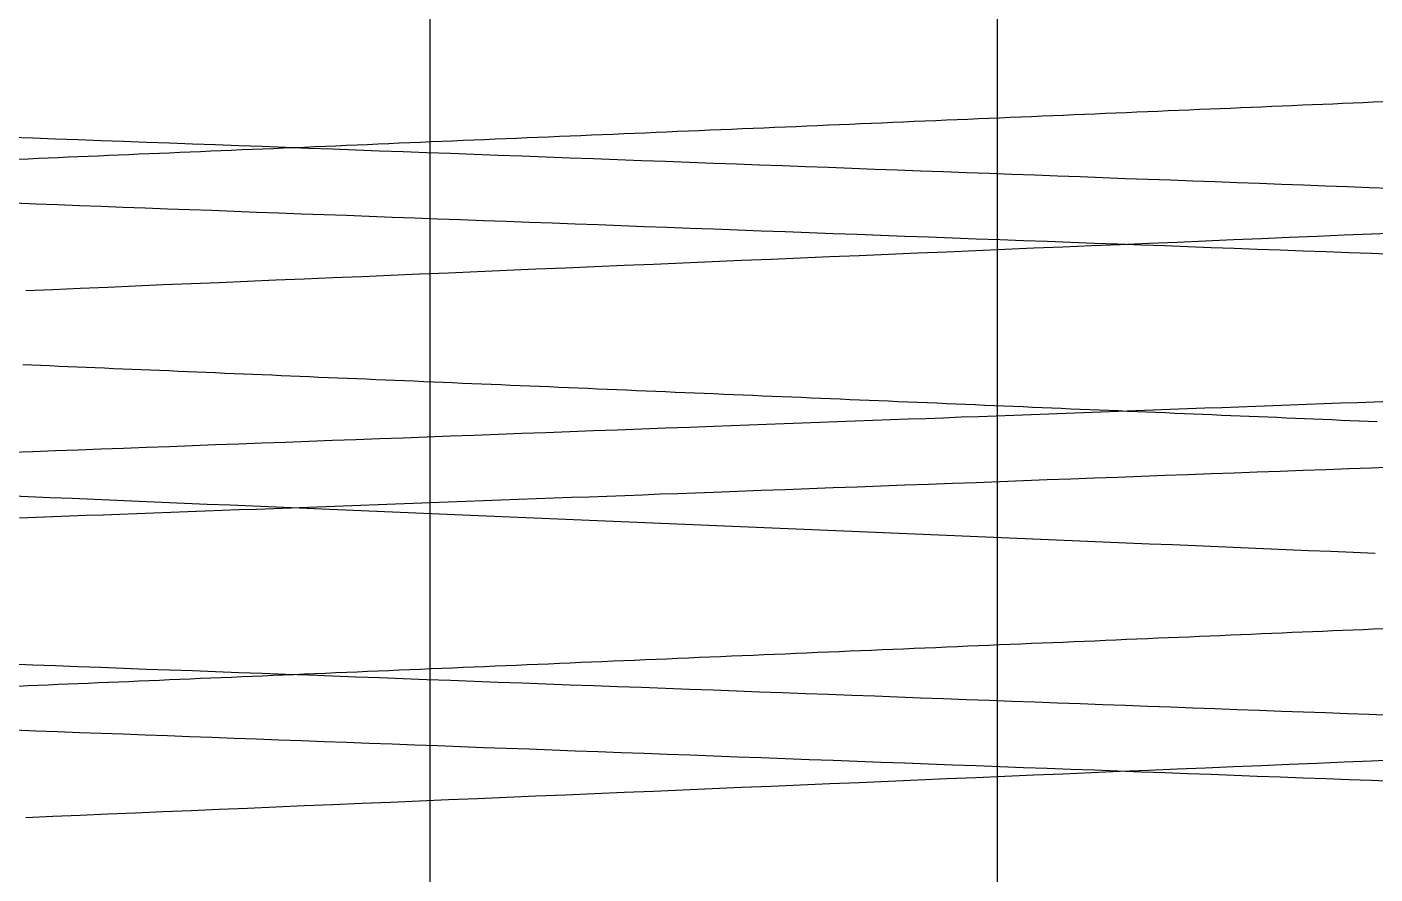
# Model space of a CAD drawing. Header units: millimetres. Extents: x 0 to 36.4, y -3.4 to 62.
# Drawn here: x 31.821 to 33.627, y 56.021 to 57.155 of the extents above; entities that cross this region are included whole.
import ezdxf

# ---------------------------------------------------------------- set-up
doc = ezdxf.new("R2010")
doc.units = ezdxf.units.MM

msp = doc.modelspace()

# ---------------------------------------------------------------- linework, layer by layer
at = {"color": 7, "linetype": 'Continuous'}
for p, q in [((32.3606, 59.7992), (32.3606, 52.4992)), ((33.1206, 59.7992), (33.1206, 52.4992)), ((32.3606, 58.9992), (32.3606, 55.6892)), ((33.1206, 58.9992), (33.1206, 55.6892)), ((33.6243, 57.054), (33.6108, 57.0534)), ((33.6377, 57.0545), (33.6243, 57.054)), ((33.1951, 57.0359), (33.1809, 57.0353)), ((33.2092, 57.0365), (33.1951, 57.0359)), ((33.2234, 57.0371), (33.2092, 57.0365)), ((33.2375, 57.0377), (33.2234, 57.0371)), ((33.2516, 57.0383), (33.2375, 57.0377)), ((33.2657, 57.0389), (33.2516, 57.0383)), ((33.2798, 57.0395), (33.2657, 57.0389)), ((33.2939, 57.0401), (33.2798, 57.0395)), ((33.3079, 57.0407), (33.2939, 57.0401)), ((33.322, 57.0412), (33.3079, 57.0407)), ((33.336, 57.0418), (33.322, 57.0412)), ((33.3499, 57.0424), (33.336, 57.0418)), ((33.3639, 57.043), (33.3499, 57.0424)), ((33.3778, 57.0436), (33.3639, 57.043)), ((33.3917, 57.0442), (33.3778, 57.0436)), ((33.4056, 57.0448), (33.3917, 57.0442)), ((33.4195, 57.0453), (33.4056, 57.0448)), ((33.4333, 57.0459), (33.4195, 57.0453)), ((33.4472, 57.0465), (33.4333, 57.0459)), ((33.4609, 57.0471), (33.4472, 57.0465)), ((33.4747, 57.0477), (33.4609, 57.0471)), ((33.4884, 57.0483), (33.4747, 57.0477)), ((33.5022, 57.0488), (33.4884, 57.0483)), ((33.5158, 57.0494), (33.5022, 57.0488)), ((33.5295, 57.05), (33.5158, 57.0494)), ((33.5431, 57.0506), (33.5295, 57.05)), ((33.5567, 57.0511), (33.5431, 57.0506)), ((33.5703, 57.0517), (33.5567, 57.0511)), ((33.5838, 57.0523), (33.5703, 57.0517)), ((33.5973, 57.0528), (33.5838, 57.0523)), ((33.6108, 57.0534), (33.5973, 57.0528)), ((32.7648, 57.0178), (32.7504, 57.0172)), ((32.7793, 57.0184), (32.7648, 57.0178)), ((32.7937, 57.019), (32.7793, 57.0184)), ((32.8081, 57.0196), (32.7937, 57.019)), ((32.8225, 57.0202), (32.8081, 57.0196)), ((32.837, 57.0208), (32.8225, 57.0202)), ((32.8514, 57.0214), (32.837, 57.0208)), ((32.8658, 57.022), (32.8514, 57.0214)), ((32.8802, 57.0226), (32.8658, 57.022)), ((32.8946, 57.0233), (32.8802, 57.0226)), ((32.909, 57.0239), (32.8946, 57.0233)), ((32.9234, 57.0245), (32.909, 57.0239)), ((32.9378, 57.0251), (32.9234, 57.0245)), ((32.9522, 57.0257), (32.9378, 57.0251)), ((32.9665, 57.0263), (32.9522, 57.0257)), ((32.9809, 57.0269), (32.9665, 57.0263)), ((32.9952, 57.0275), (32.9809, 57.0269)), ((33.0096, 57.0281), (32.9952, 57.0275)), ((33.0239, 57.0287), (33.0096, 57.0281)), ((33.0383, 57.0293), (33.0239, 57.0287)), ((33.0526, 57.0299), (33.0383, 57.0293)), ((33.0669, 57.0305), (33.0526, 57.0299)), ((33.0812, 57.0311), (33.0669, 57.0305)), ((33.0955, 57.0317), (33.0812, 57.0311)), ((33.1097, 57.0323), (33.0955, 57.0317)), ((33.124, 57.0329), (33.1097, 57.0323)), ((33.1382, 57.0335), (33.124, 57.0329)), ((33.1525, 57.0341), (33.1382, 57.0335)), ((33.1667, 57.0347), (33.1525, 57.0341)), ((33.1809, 57.0353), (33.1667, 57.0347)), ((31.7992, 57.0075), (31.8292, 57.0064)), ((31.8292, 57.0064), (31.8594, 57.0053)), ((31.8594, 57.0053), (31.8897, 57.0042)), ((31.8897, 57.0042), (31.9201, 57.0031)), ((31.9201, 57.0031), (31.9506, 57.0019)), ((31.9506, 57.0019), (31.9813, 57.0008)), ((31.9813, 57.0008), (32.0121, 56.9997)), ((32.0121, 56.9997), (32.043, 56.9985)), ((32.3341, 56.9997), (32.3199, 56.9991)), ((32.3483, 57.0003), (32.3341, 56.9997)), ((32.3626, 57.0009), (32.3483, 57.0003)), ((32.3768, 57.0015), (32.3626, 57.0009)), ((32.3911, 57.0021), (32.3768, 57.0015)), ((32.4053, 57.0027), (32.3911, 57.0021)), ((32.4196, 57.0033), (32.4053, 57.0027)), ((32.4339, 57.0039), (32.4196, 57.0033)), ((32.4482, 57.0045), (32.4339, 57.0039)), ((32.4625, 57.0051), (32.4482, 57.0045)), ((32.4769, 57.0057), (32.4625, 57.0051)), ((32.4912, 57.0063), (32.4769, 57.0057)), ((32.5056, 57.0069), (32.4912, 57.0063)), ((32.5199, 57.0075), (32.5056, 57.0069)), ((32.5343, 57.0081), (32.5199, 57.0075)), ((32.5487, 57.0087), (32.5343, 57.0081)), ((32.563, 57.0093), (32.5487, 57.0087)), ((32.5774, 57.0099), (32.563, 57.0093)), ((32.5918, 57.0105), (32.5774, 57.0099)), ((32.6062, 57.0111), (32.5918, 57.0105)), ((32.6206, 57.0117), (32.6062, 57.0111)), ((32.635, 57.0123), (32.6206, 57.0117)), ((32.6494, 57.0129), (32.635, 57.0123)), ((32.6639, 57.0135), (32.6494, 57.0129)), ((32.6783, 57.0141), (32.6639, 57.0135)), ((32.6927, 57.0148), (32.6783, 57.0141)), ((32.7071, 57.0154), (32.6927, 57.0148)), ((32.7216, 57.016), (32.7071, 57.0154)), ((32.736, 57.0166), (32.7216, 57.016)), ((32.7504, 57.0172), (32.736, 57.0166)), ((31.9169, 56.9821), (31.9034, 56.9815)), ((31.9304, 56.9827), (31.9169, 56.9821)), ((31.944, 56.9832), (31.9304, 56.9827)), ((31.9576, 56.9838), (31.944, 56.9832)), ((31.9712, 56.9844), (31.9576, 56.9838)), ((31.9849, 56.985), (31.9712, 56.9844)), ((31.9986, 56.9855), (31.9849, 56.985)), ((32.0123, 56.9861), (31.9986, 56.9855)), ((32.026, 56.9867), (32.0123, 56.9861)), ((32.0398, 56.9873), (32.026, 56.9867)), ((32.0536, 56.9878), (32.0398, 56.9873)), ((32.043, 56.9985), (32.0739, 56.9974)), ((32.0674, 56.9884), (32.0536, 56.9878)), ((32.0813, 56.989), (32.0674, 56.9884)), ((32.0739, 56.9974), (32.105, 56.9962)), ((32.0951, 56.9896), (32.0813, 56.989)), ((32.109, 56.9902), (32.0951, 56.9896)), ((32.105, 56.9962), (32.1362, 56.9951)), ((32.1229, 56.9908), (32.109, 56.9902)), ((32.1369, 56.9913), (32.1229, 56.9908)), ((32.1362, 56.9951), (32.1675, 56.9939)), ((32.1508, 56.9919), (32.1369, 56.9913)), ((32.1648, 56.9925), (32.1508, 56.9919)), ((32.1788, 56.9931), (32.1648, 56.9925)), ((32.1675, 56.9939), (32.1988, 56.9927)), ((32.1928, 56.9937), (32.1788, 56.9931)), ((32.2069, 56.9943), (32.1928, 56.9937)), ((32.1988, 56.9927), (32.2303, 56.9916)), ((32.2209, 56.9949), (32.2069, 56.9943)), ((32.235, 56.9955), (32.2209, 56.9949)), ((32.2303, 56.9916), (32.2618, 56.9904)), ((32.2491, 56.9961), (32.235, 56.9955)), ((32.2633, 56.9967), (32.2491, 56.9961)), ((32.2618, 56.9904), (32.2934, 56.9892)), ((32.2774, 56.9973), (32.2633, 56.9967)), ((32.2915, 56.9979), (32.2774, 56.9973)), ((32.3057, 56.9985), (32.2915, 56.9979)), ((32.2934, 56.9892), (32.325, 56.9881)), ((32.3199, 56.9991), (32.3057, 56.9985)), ((32.325, 56.9881), (32.3568, 56.9869)), ((32.3568, 56.9869), (32.3886, 56.9857)), ((32.3886, 56.9857), (32.4204, 56.9845)), ((32.4204, 56.9845), (32.4523, 56.9833)), ((32.4523, 56.9833), (32.4842, 56.9822)), ((32.4842, 56.9822), (32.5162, 56.981)), ((31.823, 56.9781), (31.8098, 56.9776)), ((31.8363, 56.9787), (31.823, 56.9781)), ((31.8497, 56.9793), (31.8363, 56.9787)), ((31.863, 56.9798), (31.8497, 56.9793)), ((31.8765, 56.9804), (31.863, 56.9798)), ((31.8899, 56.981), (31.8765, 56.9804)), ((31.9034, 56.9815), (31.8899, 56.981)), ((32.5162, 56.981), (32.5482, 56.9798)), ((32.5482, 56.9798), (32.5802, 56.9786)), ((32.5802, 56.9786), (32.6122, 56.9774)), ((32.6122, 56.9774), (32.6443, 56.9762)), ((32.6443, 56.9762), (32.6764, 56.975)), ((32.6764, 56.975), (32.7085, 56.9739)), ((32.7085, 56.9739), (32.7406, 56.9727)), ((32.7406, 56.9727), (32.7715, 56.9715)), ((32.7715, 56.9715), (32.8024, 56.9704)), ((32.8024, 56.9704), (32.8332, 56.9692)), ((32.8332, 56.9692), (32.8641, 56.9681)), ((32.8641, 56.9681), (32.8949, 56.967)), ((32.8949, 56.967), (32.9258, 56.9658)), ((32.9258, 56.9658), (32.9566, 56.9647)), ((32.9566, 56.9647), (32.9873, 56.9635)), ((32.9873, 56.9635), (33.0181, 56.9624)), ((33.0181, 56.9624), (33.0487, 56.9613)), ((33.0487, 56.9613), (33.0794, 56.9601)), ((33.0794, 56.9601), (33.11, 56.959)), ((33.11, 56.959), (33.1405, 56.9579)), ((33.1405, 56.9579), (33.171, 56.9567)), ((33.171, 56.9567), (33.2015, 56.9556)), ((33.2015, 56.9556), (33.2318, 56.9545)), ((33.2318, 56.9545), (33.2621, 56.9534)), ((33.2621, 56.9534), (33.2923, 56.9522)), ((33.2923, 56.9522), (33.3225, 56.9511)), ((33.3225, 56.9511), (33.3526, 56.95)), ((33.3526, 56.95), (33.3825, 56.9489)), ((33.3825, 56.9489), (33.4124, 56.9478)), ((33.4124, 56.9478), (33.4422, 56.9467)), ((33.4422, 56.9467), (33.4719, 56.9456)), ((33.4719, 56.9456), (33.5015, 56.9445)), ((33.5015, 56.9445), (33.531, 56.9434)), ((33.531, 56.9434), (33.5604, 56.9423)), ((33.5604, 56.9423), (33.5897, 56.9412)), ((33.5897, 56.9412), (33.6189, 56.9401)), ((33.6189, 56.9401), (33.6479, 56.9391)), ((31.8044, 56.9192), (31.8333, 56.9181)), ((31.8333, 56.9181), (31.8623, 56.917)), ((31.8623, 56.917), (31.8915, 56.9159)), ((31.8915, 56.9159), (31.9208, 56.9148)), ((31.9208, 56.9148), (31.9502, 56.9138)), ((31.9502, 56.9138), (31.9797, 56.9127)), ((31.9797, 56.9127), (32.0093, 56.9116)), ((32.0093, 56.9116), (32.039, 56.9105)), ((32.039, 56.9105), (32.0688, 56.9094)), ((32.0688, 56.9094), (32.0987, 56.9083)), ((32.0987, 56.9083), (32.1286, 56.9071)), ((32.1286, 56.9071), (32.1587, 56.906)), ((32.1587, 56.906), (32.1889, 56.9049)), ((32.1889, 56.9049), (32.2191, 56.9038)), ((32.2191, 56.9038), (32.2494, 56.9027)), ((32.2494, 56.9027), (32.2797, 56.9015)), ((32.2797, 56.9015), (32.3102, 56.9004)), ((32.3102, 56.9004), (32.3407, 56.8993)), ((32.3407, 56.8993), (32.3712, 56.8982)), ((32.3712, 56.8982), (32.4018, 56.897)), ((32.4018, 56.897), (32.4325, 56.8959)), ((32.4325, 56.8959), (32.4631, 56.8948)), ((32.4631, 56.8948), (32.4939, 56.8936)), ((32.4939, 56.8936), (32.5246, 56.8925)), ((32.5246, 56.8925), (32.5554, 56.8913)), ((32.5554, 56.8913), (32.5863, 56.8902)), ((32.5863, 56.8902), (32.6171, 56.889)), ((32.6171, 56.889), (32.648, 56.8879)), ((32.648, 56.8879), (32.6788, 56.8868)), ((32.6788, 56.8868), (32.7097, 56.8856)), ((32.7097, 56.8856), (32.7406, 56.8845)), ((32.7406, 56.8845), (32.7727, 56.8833)), ((32.7727, 56.8833), (32.8048, 56.8821)), ((32.8048, 56.8821), (32.8369, 56.8809)), ((32.8369, 56.8809), (32.869, 56.8797)), ((32.869, 56.8797), (32.901, 56.8785)), ((32.901, 56.8785), (32.933, 56.8773)), ((32.933, 56.8773), (32.965, 56.8762)), ((32.965, 56.8762), (32.997, 56.875)), ((32.997, 56.875), (33.0289, 56.8738)), ((33.0289, 56.8738), (33.0608, 56.8726)), ((33.5488, 56.8744), (33.5118, 56.8728)), ((33.5856, 56.876), (33.5488, 56.8744)), ((33.6222, 56.8775), (33.5856, 56.876)), ((33.6585, 56.879), (33.6222, 56.8775)), ((33.0923, 56.8552), (33.0533, 56.8535)), ((33.0608, 56.8726), (33.0926, 56.8714)), ((33.1311, 56.8568), (33.0923, 56.8552)), ((33.0926, 56.8714), (33.1244, 56.8703)), ((33.1244, 56.8703), (33.1561, 56.8691)), ((33.1699, 56.8585), (33.1311, 56.8568)), ((33.1561, 56.8691), (33.1878, 56.8679)), ((33.2085, 56.8601), (33.1699, 56.8585)), ((33.1878, 56.8679), (33.2194, 56.8667)), ((33.247, 56.8617), (33.2085, 56.8601)), ((33.2194, 56.8667), (33.2509, 56.8656)), ((33.2854, 56.8633), (33.247, 56.8617)), ((33.2509, 56.8656), (33.2824, 56.8644)), ((33.2824, 56.8644), (33.3137, 56.8632)), ((33.3236, 56.8649), (33.2854, 56.8633)), ((33.3137, 56.8632), (33.345, 56.8621)), ((33.3616, 56.8665), (33.3236, 56.8649)), ((33.345, 56.8621), (33.3762, 56.8609)), ((33.3995, 56.8681), (33.3616, 56.8665)), ((33.3762, 56.8609), (33.4073, 56.8598)), ((33.4371, 56.8697), (33.3995, 56.8681)), ((33.4073, 56.8598), (33.4382, 56.8586)), ((33.4746, 56.8713), (33.4371, 56.8697)), ((33.4382, 56.8586), (33.4691, 56.8575)), ((33.4691, 56.8575), (33.4999, 56.8564)), ((33.5118, 56.8728), (33.4746, 56.8713)), ((33.4999, 56.8564), (33.5306, 56.8552)), ((33.5306, 56.8552), (33.5611, 56.8541)), ((32.6996, 56.8387), (32.6602, 56.837)), ((32.739, 56.8403), (32.6996, 56.8387)), ((32.7784, 56.842), (32.739, 56.8403)), ((32.8178, 56.8436), (32.7784, 56.842)), ((32.8572, 56.8453), (32.8178, 56.8436)), ((32.8965, 56.8469), (32.8572, 56.8453)), ((32.9358, 56.8486), (32.8965, 56.8469)), ((32.975, 56.8502), (32.9358, 56.8486)), ((33.0142, 56.8519), (32.975, 56.8502)), ((33.0533, 56.8535), (33.0142, 56.8519)), ((33.5611, 56.8541), (33.5915, 56.853)), ((33.5915, 56.853), (33.6218, 56.8518)), ((33.6218, 56.8518), (33.652, 56.8507)), ((32.2696, 56.8205), (32.2311, 56.8189)), ((32.3082, 56.8222), (32.2696, 56.8205)), ((32.347, 56.8238), (32.3082, 56.8222)), ((32.3858, 56.8254), (32.347, 56.8238)), ((32.4248, 56.8271), (32.3858, 56.8254)), ((32.4639, 56.8287), (32.4248, 56.8271)), ((32.503, 56.8304), (32.4639, 56.8287)), ((32.5423, 56.832), (32.503, 56.8304)), ((32.5815, 56.8337), (32.5423, 56.832)), ((32.6209, 56.8353), (32.5815, 56.8337)), ((32.6602, 56.837), (32.6209, 56.8353)), ((31.8561, 56.8031), (31.8198, 56.8016)), ((31.8926, 56.8047), (31.8561, 56.8031)), ((31.9294, 56.8062), (31.8926, 56.8047)), ((31.9664, 56.8078), (31.9294, 56.8062)), ((32.0036, 56.8094), (31.9664, 56.8078)), ((32.0411, 56.8109), (32.0036, 56.8094)), ((32.0787, 56.8125), (32.0411, 56.8109)), ((32.1165, 56.8141), (32.0787, 56.8125)), ((32.1546, 56.8157), (32.1165, 56.8141)), ((32.1927, 56.8173), (32.1546, 56.8157)), ((32.2311, 56.8189), (32.1927, 56.8173)), ((31.8158, 56.7029), (31.8278, 56.7024)), ((31.8278, 56.7024), (31.8399, 56.7019)), ((31.8399, 56.7019), (31.852, 56.7014)), ((31.852, 56.7014), (31.8641, 56.7009)), ((31.8641, 56.7009), (31.8762, 56.7004)), ((31.8762, 56.7004), (31.8884, 56.6999)), ((31.8884, 56.6999), (31.9006, 56.6994)), ((31.9006, 56.6994), (31.9128, 56.6988)), ((31.9128, 56.6988), (31.925, 56.6983)), ((31.925, 56.6983), (31.9373, 56.6978)), ((31.9373, 56.6978), (31.9496, 56.6973)), ((31.9496, 56.6973), (31.9619, 56.6968)), ((31.9619, 56.6968), (31.9742, 56.6963)), ((31.9742, 56.6963), (31.9865, 56.6957)), ((31.9865, 56.6957), (31.9989, 56.6952)), ((31.9989, 56.6952), (32.0113, 56.6947)), ((32.0113, 56.6947), (32.0237, 56.6942)), ((32.0237, 56.6942), (32.0362, 56.6936)), ((32.0362, 56.6936), (32.0486, 56.6931)), ((32.0486, 56.6931), (32.0611, 56.6926)), ((32.0611, 56.6926), (32.0736, 56.6921)), ((32.0736, 56.6921), (32.0861, 56.6915)), ((32.0861, 56.6915), (32.0987, 56.691)), ((32.0987, 56.691), (32.1112, 56.6905)), ((32.1112, 56.6905), (32.1238, 56.69)), ((32.1238, 56.69), (32.1364, 56.6894)), ((32.1364, 56.6894), (32.149, 56.6889)), ((32.149, 56.6889), (32.1616, 56.6884)), ((32.1616, 56.6884), (32.1743, 56.6878)), ((32.1743, 56.6878), (32.1869, 56.6873)), ((32.1869, 56.6873), (32.1996, 56.6868)), ((32.1996, 56.6868), (32.2123, 56.6862)), ((32.2123, 56.6862), (32.225, 56.6857)), ((32.225, 56.6857), (32.2377, 56.6852)), ((32.2377, 56.6852), (32.2504, 56.6846)), ((32.2504, 56.6846), (32.2632, 56.6841)), ((32.2632, 56.6841), (32.276, 56.6836)), ((32.276, 56.6836), (32.2887, 56.683)), ((32.2887, 56.683), (32.3015, 56.6825)), ((32.3015, 56.6825), (32.3143, 56.6819)), ((32.3143, 56.6819), (32.3271, 56.6814)), ((32.3271, 56.6814), (32.34, 56.6809)), ((32.34, 56.6809), (32.3528, 56.6803)), ((32.3528, 56.6803), (32.3657, 56.6798)), ((32.3657, 56.6798), (32.3785, 56.6792)), ((32.3785, 56.6792), (32.3914, 56.6787)), ((32.3914, 56.6787), (32.4043, 56.6781)), ((32.4043, 56.6781), (32.4172, 56.6776)), ((32.4172, 56.6776), (32.4301, 56.6771)), ((32.4301, 56.6771), (32.443, 56.6765)), ((32.443, 56.6765), (32.4559, 56.676)), ((32.4559, 56.676), (32.4688, 56.6754)), ((32.4688, 56.6754), (32.4818, 56.6749)), ((32.4818, 56.6749), (32.4947, 56.6743)), ((32.4947, 56.6743), (32.5076, 56.6738)), ((32.5076, 56.6738), (32.5206, 56.6733)), ((32.5206, 56.6733), (32.5336, 56.6727)), ((32.5336, 56.6727), (32.5465, 56.6722)), ((32.5465, 56.6722), (32.5595, 56.6716)), ((32.5595, 56.6716), (32.5725, 56.6711)), ((32.5725, 56.6711), (32.5854, 56.6705)), ((32.5854, 56.6705), (32.5984, 56.67)), ((32.5984, 56.67), (32.6114, 56.6694)), ((32.6114, 56.6694), (32.6244, 56.6689)), ((32.6244, 56.6689), (32.6374, 56.6683)), ((32.6374, 56.6683), (32.6504, 56.6678)), ((32.6504, 56.6678), (32.6634, 56.6672)), ((32.6634, 56.6672), (32.6764, 56.6667)), ((32.6764, 56.6667), (32.6894, 56.6661)), ((32.6894, 56.6661), (32.7024, 56.6656)), ((32.7024, 56.6656), (32.7154, 56.665)), ((32.7154, 56.665), (32.7284, 56.6645)), ((32.7284, 56.6645), (32.7414, 56.664)), ((32.7414, 56.664), (32.7544, 56.6634)), ((32.7544, 56.6634), (32.7675, 56.6629)), ((32.7675, 56.6629), (32.7805, 56.6623)), ((32.7805, 56.6623), (32.7935, 56.6618)), ((32.7935, 56.6618), (32.8065, 56.6612)), ((32.8065, 56.6612), (32.8195, 56.6607)), ((32.8195, 56.6607), (32.8325, 56.6601)), ((32.8325, 56.6601), (32.8455, 56.6596)), ((32.8455, 56.6596), (32.8584, 56.659)), ((32.8584, 56.659), (32.8714, 56.6585)), ((32.8714, 56.6585), (32.8844, 56.6579)), ((32.8844, 56.6579), (32.8974, 56.6574)), ((32.8974, 56.6574), (32.9104, 56.6568)), ((32.9104, 56.6568), (32.9233, 56.6563)), ((32.9233, 56.6563), (32.9363, 56.6558)), ((32.9363, 56.6558), (32.9493, 56.6552)), ((32.9493, 56.6552), (32.9622, 56.6547)), ((32.9622, 56.6547), (32.9751, 56.6541)), ((32.9751, 56.6541), (32.9881, 56.6536)), ((32.9881, 56.6536), (33.001, 56.653)), ((33.001, 56.653), (33.0139, 56.6525)), ((33.0139, 56.6525), (33.0268, 56.6519)), ((33.0268, 56.6519), (33.0398, 56.6514)), ((33.0398, 56.6514), (33.0526, 56.6509)), ((33.0526, 56.6509), (33.0655, 56.6503)), ((33.0655, 56.6503), (33.0784, 56.6498)), ((33.0784, 56.6498), (33.0913, 56.6492)), ((33.0913, 56.6492), (33.1041, 56.6487)), ((33.1041, 56.6487), (33.117, 56.6481)), ((33.117, 56.6481), (33.1298, 56.6476)), ((33.1298, 56.6476), (33.1426, 56.6471)), ((33.1426, 56.6471), (33.1554, 56.6465)), ((33.1554, 56.6465), (33.1682, 56.646)), ((33.1682, 56.646), (33.181, 56.6454)), ((33.181, 56.6454), (33.1938, 56.6449)), ((33.1938, 56.6449), (33.2065, 56.6444)), ((33.2065, 56.6444), (33.2193, 56.6438)), ((33.2193, 56.6438), (33.232, 56.6433)), ((33.232, 56.6433), (33.2447, 56.6428)), ((33.2597, 56.6391), (33.2364, 56.6383)), ((33.2447, 56.6428), (33.2574, 56.6422)), ((33.2574, 56.6422), (33.2701, 56.6417)), ((33.283, 56.64), (33.2597, 56.6391)), ((33.2701, 56.6417), (33.2828, 56.6412)), ((33.2828, 56.6412), (33.2954, 56.6406)), ((33.3062, 56.6408), (33.283, 56.64)), ((33.2954, 56.6406), (33.3081, 56.6401)), ((33.3294, 56.6417), (33.3062, 56.6408)), ((33.3081, 56.6401), (33.3207, 56.6396)), ((33.3207, 56.6396), (33.3333, 56.639)), ((33.3525, 56.6426), (33.3294, 56.6417)), ((33.3333, 56.639), (33.3459, 56.6385)), ((33.3756, 56.6434), (33.3525, 56.6426)), ((33.3986, 56.6443), (33.3756, 56.6434)), ((33.4215, 56.6451), (33.3986, 56.6443)), ((33.4444, 56.646), (33.4215, 56.6451)), ((33.4673, 56.6468), (33.4444, 56.646)), ((33.4901, 56.6477), (33.4673, 56.6468)), ((33.5128, 56.6485), (33.4901, 56.6477)), ((33.5355, 56.6493), (33.5128, 56.6485)), ((33.5581, 56.6502), (33.5355, 56.6493)), ((33.5806, 56.651), (33.5581, 56.6502)), ((33.6031, 56.6518), (33.5806, 56.651)), ((33.6255, 56.6527), (33.6031, 56.6518)), ((33.6478, 56.6535), (33.6255, 56.6527)), ((32.7644, 56.6208), (32.7406, 56.6199)), ((32.7881, 56.6217), (32.7644, 56.6208)), ((32.8119, 56.6225), (32.7881, 56.6217)), ((32.8356, 56.6234), (32.8119, 56.6225)), ((32.8593, 56.6243), (32.8356, 56.6234)), ((32.8831, 56.6252), (32.8593, 56.6243)), ((32.9068, 56.626), (32.8831, 56.6252)), ((32.9305, 56.6269), (32.9068, 56.626)), ((32.9542, 56.6278), (32.9305, 56.6269)), ((32.9778, 56.6287), (32.9542, 56.6278)), ((33.0015, 56.6296), (32.9778, 56.6287)), ((33.0251, 56.6304), (33.0015, 56.6296)), ((33.0487, 56.6313), (33.0251, 56.6304)), ((33.0723, 56.6322), (33.0487, 56.6313)), ((33.0958, 56.633), (33.0723, 56.6322)), ((33.1194, 56.6339), (33.0958, 56.633)), ((33.1428, 56.6348), (33.1194, 56.6339)), ((33.1663, 56.6357), (33.1428, 56.6348)), ((33.1897, 56.6365), (33.1663, 56.6357)), ((33.2131, 56.6374), (33.1897, 56.6365)), ((33.2364, 56.6383), (33.2131, 56.6374)), ((33.3459, 56.6385), (33.3584, 56.638)), ((33.3584, 56.638), (33.371, 56.6374)), ((33.371, 56.6374), (33.3835, 56.6369)), ((33.3835, 56.6369), (33.396, 56.6364)), ((33.396, 56.6364), (33.4085, 56.6359)), ((33.4085, 56.6359), (33.421, 56.6353)), ((33.421, 56.6353), (33.4334, 56.6348)), ((33.4334, 56.6348), (33.4459, 56.6343)), ((33.4459, 56.6343), (33.4583, 56.6338)), ((33.4583, 56.6338), (33.4706, 56.6333)), ((33.4706, 56.6333), (33.483, 56.6327)), ((33.483, 56.6327), (33.4954, 56.6322)), ((33.4954, 56.6322), (33.5077, 56.6317)), ((33.5077, 56.6317), (33.52, 56.6312)), ((33.52, 56.6312), (33.5322, 56.6307)), ((33.5322, 56.6307), (33.5445, 56.6301)), ((33.5445, 56.6301), (33.5567, 56.6296)), ((33.5567, 56.6296), (33.5689, 56.6291)), ((33.5689, 56.6291), (33.5811, 56.6286)), ((33.5811, 56.6286), (33.5932, 56.6281)), ((33.5932, 56.6281), (33.6053, 56.6276)), ((33.6053, 56.6276), (33.6174, 56.6271)), ((33.6174, 56.6271), (33.6295, 56.6266)), ((32.2934, 56.6033), (32.2618, 56.6022)), ((32.325, 56.6045), (32.2934, 56.6033)), ((32.3568, 56.6057), (32.325, 56.6045)), ((32.3886, 56.6069), (32.3568, 56.6057)), ((32.4204, 56.608), (32.3886, 56.6069)), ((32.4523, 56.6092), (32.4204, 56.608)), ((32.4842, 56.6104), (32.4523, 56.6092)), ((32.5162, 56.6116), (32.4842, 56.6104)), ((32.5482, 56.6128), (32.5162, 56.6116)), ((32.5802, 56.614), (32.5482, 56.6128)), ((32.6122, 56.6151), (32.5802, 56.614)), ((32.6443, 56.6163), (32.6122, 56.6151)), ((32.6764, 56.6175), (32.6443, 56.6163)), ((32.7085, 56.6187), (32.6764, 56.6175)), ((32.7406, 56.6199), (32.7085, 56.6187)), ((31.8292, 56.5861), (31.7992, 56.585)), ((31.8594, 56.5873), (31.8292, 56.5861)), ((31.8897, 56.5884), (31.8594, 56.5873)), ((31.9201, 56.5895), (31.8897, 56.5884)), ((31.9506, 56.5906), (31.9201, 56.5895)), ((31.9813, 56.5918), (31.9506, 56.5906)), ((32.0121, 56.5929), (31.9813, 56.5918)), ((32.043, 56.5941), (32.0121, 56.5929)), ((32.0739, 56.5952), (32.043, 56.5941)), ((32.105, 56.5964), (32.0739, 56.5952)), ((32.1362, 56.5975), (32.105, 56.5964)), ((32.1675, 56.5987), (32.1362, 56.5975)), ((32.1988, 56.5998), (32.1675, 56.5987)), ((32.2303, 56.601), (32.1988, 56.5998)), ((32.2618, 56.6022), (32.2303, 56.601)), ((33.1878, 56.5483), (33.1561, 56.5471)), ((33.2194, 56.5494), (33.1878, 56.5483)), ((33.2509, 56.5506), (33.2194, 56.5494)), ((33.2824, 56.5518), (33.2509, 56.5506)), ((33.3137, 56.5529), (33.2824, 56.5518)), ((33.345, 56.5541), (33.3137, 56.5529)), ((33.3762, 56.5552), (33.345, 56.5541)), ((33.4073, 56.5564), (33.3762, 56.5552)), ((33.4382, 56.5575), (33.4073, 56.5564)), ((33.4691, 56.5587), (33.4382, 56.5575)), ((33.4999, 56.5598), (33.4691, 56.5587)), ((33.5306, 56.561), (33.4999, 56.5598)), ((33.5611, 56.5621), (33.5306, 56.561)), ((33.5915, 56.5632), (33.5611, 56.5621)), ((33.6218, 56.5643), (33.5915, 56.5632)), ((33.652, 56.5655), (33.6218, 56.5643)), ((32.7168, 56.5308), (32.6931, 56.5299)), ((32.7406, 56.5317), (32.7168, 56.5308)), ((32.7727, 56.5329), (32.7406, 56.5317)), ((32.8048, 56.5341), (32.7727, 56.5329)), ((32.8369, 56.5353), (32.8048, 56.5341)), ((32.869, 56.5365), (32.8369, 56.5353)), ((32.901, 56.5376), (32.869, 56.5365)), ((32.933, 56.5388), (32.901, 56.5376)), ((32.965, 56.54), (32.933, 56.5388)), ((32.997, 56.5412), (32.965, 56.54)), ((33.0289, 56.5424), (32.997, 56.5412)), ((33.0608, 56.5436), (33.0289, 56.5424)), ((33.0926, 56.5447), (33.0608, 56.5436)), ((33.1244, 56.5459), (33.0926, 56.5447)), ((33.1561, 56.5471), (33.1244, 56.5459)), ((31.7935, 56.5275), (31.8227, 56.5262)), ((31.8227, 56.5262), (31.8522, 56.525)), ((31.8522, 56.525), (31.8818, 56.5238)), ((31.8818, 56.5238), (31.9115, 56.5225)), ((31.9115, 56.5225), (31.9414, 56.5212)), ((31.9414, 56.5212), (31.9715, 56.52)), ((31.9715, 56.52), (32.0017, 56.5187)), ((32.0017, 56.5187), (32.0321, 56.5174)), ((32.0321, 56.5174), (32.0626, 56.5161)), ((32.0626, 56.5161), (32.0932, 56.5149)), ((32.0932, 56.5149), (32.1239, 56.5136)), ((32.1239, 56.5136), (32.1548, 56.5123)), ((32.1548, 56.5123), (32.1857, 56.511)), ((32.2215, 56.5125), (32.1982, 56.5116)), ((32.2448, 56.5133), (32.2215, 56.5125)), ((32.2681, 56.5142), (32.2448, 56.5133)), ((32.2915, 56.5151), (32.2681, 56.5142)), ((32.3149, 56.5159), (32.2915, 56.5151)), ((32.3384, 56.5168), (32.3149, 56.5159)), ((32.3618, 56.5177), (32.3384, 56.5168)), ((32.3854, 56.5185), (32.3618, 56.5177)), ((32.4089, 56.5194), (32.3854, 56.5185)), ((32.4325, 56.5203), (32.4089, 56.5194)), ((32.4561, 56.5212), (32.4325, 56.5203)), ((32.4797, 56.522), (32.4561, 56.5212)), ((32.5034, 56.5229), (32.4797, 56.522)), ((32.527, 56.5238), (32.5034, 56.5229)), ((32.5507, 56.5247), (32.527, 56.5238)), ((32.5744, 56.5255), (32.5507, 56.5247)), ((32.5981, 56.5264), (32.5744, 56.5255)), ((32.6219, 56.5273), (32.5981, 56.5264)), ((32.6456, 56.5282), (32.6219, 56.5273)), ((32.6693, 56.5291), (32.6456, 56.5282)), ((32.6931, 56.5299), (32.6693, 56.5291)), ((31.8334, 56.4981), (31.8111, 56.4973)), ((31.8557, 56.4989), (31.8334, 56.4981)), ((31.8781, 56.4998), (31.8557, 56.4989)), ((31.9006, 56.5006), (31.8781, 56.4998)), ((31.9231, 56.5014), (31.9006, 56.5006)), ((31.9457, 56.5023), (31.9231, 56.5014)), ((31.9684, 56.5031), (31.9457, 56.5023)), ((31.9911, 56.5039), (31.9684, 56.5031)), ((32.0139, 56.5048), (31.9911, 56.5039)), ((32.0368, 56.5056), (32.0139, 56.5048)), ((32.0597, 56.5065), (32.0368, 56.5056)), ((32.0826, 56.5073), (32.0597, 56.5065)), ((32.1056, 56.5082), (32.0826, 56.5073)), ((32.1287, 56.509), (32.1056, 56.5082)), ((32.1518, 56.5099), (32.1287, 56.509)), ((32.175, 56.5107), (32.1518, 56.5099)), ((32.1982, 56.5116), (32.175, 56.5107)), ((32.1857, 56.511), (32.2168, 56.5097)), ((32.2168, 56.5097), (32.248, 56.5083)), ((32.248, 56.5083), (32.2792, 56.507)), ((32.2792, 56.507), (32.3106, 56.5057)), ((32.3106, 56.5057), (32.342, 56.5044)), ((32.342, 56.5044), (32.3735, 56.5031)), ((32.3735, 56.5031), (32.4051, 56.5017)), ((32.4051, 56.5017), (32.4368, 56.5004)), ((32.4368, 56.5004), (32.4685, 56.4991)), ((32.4685, 56.4991), (32.5003, 56.4977)), ((32.5003, 56.4977), (32.5321, 56.4964)), ((32.5321, 56.4964), (32.5639, 56.495)), ((32.5639, 56.495), (32.5958, 56.4937)), ((32.5958, 56.4937), (32.6277, 56.4924)), ((32.6277, 56.4924), (32.6597, 56.491)), ((32.6597, 56.491), (32.6916, 56.4897)), ((32.6916, 56.4897), (32.7236, 56.4883)), ((32.7236, 56.4883), (32.7556, 56.487)), ((32.7556, 56.487), (32.7875, 56.4856)), ((32.7875, 56.4856), (32.8195, 56.4843)), ((32.8195, 56.4843), (32.8514, 56.4829)), ((32.8514, 56.4829), (32.8833, 56.4816)), ((32.8833, 56.4816), (32.9152, 56.4802)), ((32.9152, 56.4802), (32.9471, 56.4789)), ((32.9471, 56.4789), (32.9789, 56.4776)), ((32.9789, 56.4776), (33.0107, 56.4762)), ((33.0107, 56.4762), (33.0424, 56.4749)), ((33.0424, 56.4749), (33.074, 56.4736)), ((33.074, 56.4736), (33.1056, 56.4722)), ((33.1056, 56.4722), (33.1371, 56.4709)), ((33.1371, 56.4709), (33.1686, 56.4696)), ((33.1686, 56.4696), (33.2, 56.4683)), ((33.2, 56.4683), (33.2312, 56.4669)), ((33.2312, 56.4669), (33.2624, 56.4656)), ((33.2624, 56.4656), (33.2935, 56.4643)), ((33.2935, 56.4643), (33.3245, 56.463)), ((33.3245, 56.463), (33.3553, 56.4617)), ((33.3553, 56.4617), (33.3861, 56.4604)), ((33.3861, 56.4604), (33.4167, 56.4591)), ((33.4167, 56.4591), (33.4472, 56.4579)), ((33.4472, 56.4579), (33.4775, 56.4566)), ((33.4775, 56.4566), (33.5077, 56.4553)), ((33.5077, 56.4553), (33.5378, 56.454)), ((33.5378, 56.454), (33.5677, 56.4528)), ((33.5677, 56.4528), (33.5975, 56.4515)), ((33.5975, 56.4515), (33.6271, 56.4503)), ((33.2375, 56.3321), (33.2234, 56.3315)), ((33.2516, 56.3327), (33.2375, 56.3321)), ((33.2657, 56.3333), (33.2516, 56.3327)), ((33.2798, 56.3339), (33.2657, 56.3333)), ((33.2939, 56.3345), (33.2798, 56.3339)), ((33.3079, 56.3351), (33.2939, 56.3345)), ((33.322, 56.3357), (33.3079, 56.3351)), ((33.336, 56.3363), (33.322, 56.3357)), ((33.3499, 56.3369), (33.336, 56.3363)), ((33.3639, 56.3375), (33.3499, 56.3369)), ((33.3778, 56.338), (33.3639, 56.3375)), ((33.3917, 56.3386), (33.3778, 56.338)), ((33.4056, 56.3392), (33.3917, 56.3386)), ((33.4195, 56.3398), (33.4056, 56.3392)), ((33.4333, 56.3404), (33.4195, 56.3398)), ((33.4472, 56.341), (33.4333, 56.3404)), ((33.4609, 56.3415), (33.4472, 56.341)), ((33.4747, 56.3421), (33.4609, 56.3415)), ((33.4884, 56.3427), (33.4747, 56.3421)), ((33.5022, 56.3433), (33.4884, 56.3427)), ((33.5158, 56.3439), (33.5022, 56.3433)), ((33.5295, 56.3444), (33.5158, 56.3439)), ((33.5431, 56.345), (33.5295, 56.3444)), ((33.5567, 56.3456), (33.5431, 56.345)), ((33.5703, 56.3461), (33.5567, 56.3456)), ((33.5838, 56.3467), (33.5703, 56.3461)), ((33.5973, 56.3473), (33.5838, 56.3467)), ((33.6108, 56.3478), (33.5973, 56.3473)), ((33.6243, 56.3484), (33.6108, 56.3478)), ((33.6377, 56.349), (33.6243, 56.3484)), ((32.8081, 56.3141), (32.7937, 56.3134)), ((32.8225, 56.3147), (32.8081, 56.3141)), ((32.837, 56.3153), (32.8225, 56.3147)), ((32.8514, 56.3159), (32.837, 56.3153)), ((32.8658, 56.3165), (32.8514, 56.3159)), ((32.8802, 56.3171), (32.8658, 56.3165)), ((32.8946, 56.3177), (32.8802, 56.3171)), ((32.909, 56.3183), (32.8946, 56.3177)), ((32.9234, 56.3189), (32.909, 56.3183)), ((32.9378, 56.3195), (32.9234, 56.3189)), ((32.9522, 56.3201), (32.9378, 56.3195)), ((32.9665, 56.3207), (32.9522, 56.3201)), ((32.9809, 56.3213), (32.9665, 56.3207)), ((32.9952, 56.3219), (32.9809, 56.3213)), ((33.0096, 56.3225), (32.9952, 56.3219)), ((33.0239, 56.3231), (33.0096, 56.3225)), ((33.0383, 56.3237), (33.0239, 56.3231)), ((33.0526, 56.3243), (33.0383, 56.3237)), ((33.0669, 56.3249), (33.0526, 56.3243)), ((33.0812, 56.3256), (33.0669, 56.3249)), ((33.0955, 56.3262), (33.0812, 56.3256)), ((33.1097, 56.3268), (33.0955, 56.3262)), ((33.124, 56.3274), (33.1097, 56.3268)), ((33.1382, 56.328), (33.124, 56.3274)), ((33.1525, 56.3286), (33.1382, 56.328)), ((33.1667, 56.3292), (33.1525, 56.3286)), ((33.1809, 56.3297), (33.1667, 56.3292)), ((33.1951, 56.3303), (33.1809, 56.3297)), ((33.2092, 56.3309), (33.1951, 56.3303)), ((33.2234, 56.3315), (33.2092, 56.3309)), ((31.7992, 56.302), (31.8292, 56.3009)), ((31.8292, 56.3009), (31.8594, 56.2998)), ((31.8594, 56.2998), (31.8897, 56.2986)), ((31.8897, 56.2986), (31.9201, 56.2975)), ((31.9201, 56.2975), (31.9506, 56.2964)), ((31.9506, 56.2964), (31.9813, 56.2952)), ((32.3768, 56.2959), (32.3626, 56.2953)), ((32.3911, 56.2965), (32.3768, 56.2959)), ((32.4053, 56.2971), (32.3911, 56.2965)), ((32.4196, 56.2977), (32.4053, 56.2971)), ((32.4339, 56.2983), (32.4196, 56.2977)), ((32.4482, 56.2989), (32.4339, 56.2983)), ((32.4625, 56.2995), (32.4482, 56.2989)), ((32.4769, 56.3001), (32.4625, 56.2995)), ((32.4912, 56.3007), (32.4769, 56.3001)), ((32.5056, 56.3013), (32.4912, 56.3007)), ((32.5199, 56.3019), (32.5056, 56.3013)), ((32.5343, 56.3025), (32.5199, 56.3019)), ((32.5487, 56.3031), (32.5343, 56.3025)), ((32.563, 56.3037), (32.5487, 56.3031)), ((32.5774, 56.3043), (32.563, 56.3037)), ((32.5918, 56.3049), (32.5774, 56.3043)), ((32.6062, 56.3056), (32.5918, 56.3049)), ((32.6206, 56.3062), (32.6062, 56.3056)), ((32.635, 56.3068), (32.6206, 56.3062)), ((32.6494, 56.3074), (32.635, 56.3068)), ((32.6639, 56.308), (32.6494, 56.3074)), ((32.6783, 56.3086), (32.6639, 56.308)), ((32.6927, 56.3092), (32.6783, 56.3086)), ((32.7071, 56.3098), (32.6927, 56.3092)), ((32.7216, 56.3104), (32.7071, 56.3098)), ((32.736, 56.311), (32.7216, 56.3104)), ((32.7504, 56.3116), (32.736, 56.311)), ((32.7648, 56.3122), (32.7504, 56.3116)), ((32.7793, 56.3128), (32.7648, 56.3122)), ((32.7937, 56.3134), (32.7793, 56.3128)), ((31.944, 56.2777), (31.9304, 56.2771)), ((31.9576, 56.2782), (31.944, 56.2777)), ((31.9712, 56.2788), (31.9576, 56.2782)), ((31.9849, 56.2794), (31.9712, 56.2788)), ((31.9813, 56.2952), (32.0121, 56.2941)), ((31.9986, 56.28), (31.9849, 56.2794)), ((32.0123, 56.2805), (31.9986, 56.28)), ((32.0121, 56.2941), (32.043, 56.293)), ((32.026, 56.2811), (32.0123, 56.2805)), ((32.0398, 56.2817), (32.026, 56.2811)), ((32.0536, 56.2823), (32.0398, 56.2817)), ((32.043, 56.293), (32.0739, 56.2918)), ((32.0674, 56.2829), (32.0536, 56.2823)), ((32.0813, 56.2835), (32.0674, 56.2829)), ((32.0739, 56.2918), (32.105, 56.2907)), ((32.0951, 56.284), (32.0813, 56.2835)), ((32.109, 56.2846), (32.0951, 56.284)), ((32.105, 56.2907), (32.1362, 56.2895)), ((32.1229, 56.2852), (32.109, 56.2846)), ((32.1369, 56.2858), (32.1229, 56.2852)), ((32.1362, 56.2895), (32.1675, 56.2883)), ((32.1508, 56.2864), (32.1369, 56.2858)), ((32.1648, 56.287), (32.1508, 56.2864)), ((32.1788, 56.2876), (32.1648, 56.287)), ((32.1675, 56.2883), (32.1988, 56.2872)), ((32.1928, 56.2882), (32.1788, 56.2876)), ((32.2069, 56.2887), (32.1928, 56.2882)), ((32.1988, 56.2872), (32.2303, 56.286)), ((32.2209, 56.2893), (32.2069, 56.2887)), ((32.235, 56.2899), (32.2209, 56.2893)), ((32.2303, 56.286), (32.2618, 56.2848)), ((32.2491, 56.2905), (32.235, 56.2899)), ((32.2633, 56.2911), (32.2491, 56.2905)), ((32.2618, 56.2848), (32.2934, 56.2837)), ((32.2774, 56.2917), (32.2633, 56.2911)), ((32.2915, 56.2923), (32.2774, 56.2917)), ((32.3057, 56.2929), (32.2915, 56.2923)), ((32.2934, 56.2837), (32.325, 56.2825)), ((32.3199, 56.2935), (32.3057, 56.2929)), ((32.3341, 56.2941), (32.3199, 56.2935)), ((32.325, 56.2825), (32.3568, 56.2813)), ((32.3483, 56.2947), (32.3341, 56.2941)), ((32.3626, 56.2953), (32.3483, 56.2947)), ((32.3568, 56.2813), (32.3886, 56.2802)), ((32.3886, 56.2802), (32.4204, 56.279)), ((32.4204, 56.279), (32.4523, 56.2778)), ((32.4523, 56.2778), (32.4842, 56.2766)), ((31.823, 56.2726), (31.8098, 56.272)), ((31.8363, 56.2731), (31.823, 56.2726)), ((31.8497, 56.2737), (31.8363, 56.2731)), ((31.863, 56.2743), (31.8497, 56.2737)), ((31.8765, 56.2748), (31.863, 56.2743)), ((31.8899, 56.2754), (31.8765, 56.2748)), ((31.9034, 56.276), (31.8899, 56.2754)), ((31.9169, 56.2765), (31.9034, 56.276)), ((31.9304, 56.2771), (31.9169, 56.2765)), ((32.4842, 56.2766), (32.5162, 56.2754)), ((32.5162, 56.2754), (32.5482, 56.2742)), ((32.5482, 56.2742), (32.5802, 56.2731)), ((32.5802, 56.2731), (32.6122, 56.2719)), ((32.6122, 56.2719), (32.6443, 56.2707)), ((32.6443, 56.2707), (32.6764, 56.2695)), ((32.6764, 56.2695), (32.7085, 56.2683)), ((32.7085, 56.2683), (32.7406, 56.2671)), ((32.7406, 56.2671), (32.7715, 56.266)), ((32.7715, 56.266), (32.8024, 56.2648)), ((32.8024, 56.2648), (32.8332, 56.2637)), ((32.8332, 56.2637), (32.8641, 56.2625)), ((32.8641, 56.2625), (32.8949, 56.2614)), ((32.8949, 56.2614), (32.9258, 56.2603)), ((32.9258, 56.2603), (32.9566, 56.2591)), ((32.9566, 56.2591), (32.9873, 56.258)), ((32.9873, 56.258), (33.0181, 56.2568)), ((33.0181, 56.2568), (33.0487, 56.2557)), ((33.0487, 56.2557), (33.0794, 56.2546)), ((33.0794, 56.2546), (33.11, 56.2534)), ((33.11, 56.2534), (33.1405, 56.2523)), ((33.1405, 56.2523), (33.171, 56.2512)), ((33.171, 56.2512), (33.2015, 56.25)), ((33.2015, 56.25), (33.2318, 56.2489)), ((33.2318, 56.2489), (33.2621, 56.2478)), ((33.2621, 56.2478), (33.2923, 56.2467)), ((33.2923, 56.2467), (33.3225, 56.2456)), ((33.3225, 56.2456), (33.3526, 56.2444)), ((33.3526, 56.2444), (33.3825, 56.2433)), ((33.3825, 56.2433), (33.4124, 56.2422)), ((33.4124, 56.2422), (33.4422, 56.2411)), ((33.4422, 56.2411), (33.4719, 56.24)), ((33.4719, 56.24), (33.5015, 56.2389)), ((33.5015, 56.2389), (33.531, 56.2378)), ((33.531, 56.2378), (33.5604, 56.2368)), ((33.5604, 56.2368), (33.5897, 56.2357)), ((33.5897, 56.2357), (33.6189, 56.2346)), ((33.6189, 56.2346), (33.6479, 56.2335)), ((31.8044, 56.2136), (31.8333, 56.2125)), ((31.8333, 56.2125), (31.8623, 56.2114)), ((31.8623, 56.2114), (31.8915, 56.2104)), ((31.8915, 56.2104), (31.9208, 56.2093)), ((31.9208, 56.2093), (31.9502, 56.2082)), ((31.9502, 56.2082), (31.9797, 56.2071)), ((31.9797, 56.2071), (32.0093, 56.206)), ((32.0093, 56.206), (32.039, 56.2049)), ((32.039, 56.2049), (32.0688, 56.2038)), ((32.0688, 56.2038), (32.0987, 56.2027)), ((32.0987, 56.2027), (32.1286, 56.2016)), ((32.1286, 56.2016), (32.1587, 56.2005)), ((32.1587, 56.2005), (32.1889, 56.1994)), ((32.1889, 56.1994), (32.2191, 56.1982)), ((32.2191, 56.1982), (32.2494, 56.1971)), ((32.2494, 56.1971), (32.2797, 56.196)), ((32.2797, 56.196), (32.3102, 56.1949)), ((32.3102, 56.1949), (32.3407, 56.1937)), ((32.3407, 56.1937), (32.3712, 56.1926)), ((32.3712, 56.1926), (32.4018, 56.1915)), ((32.4018, 56.1915), (32.4325, 56.1903)), ((32.4325, 56.1903), (32.4631, 56.1892)), ((32.4631, 56.1892), (32.4939, 56.1881)), ((32.4939, 56.1881), (32.5246, 56.1869)), ((32.5246, 56.1869), (32.5554, 56.1858)), ((32.5554, 56.1858), (32.5863, 56.1846)), ((32.5863, 56.1846), (32.6171, 56.1835)), ((32.6171, 56.1835), (32.648, 56.1824)), ((32.648, 56.1824), (32.6788, 56.1812)), ((32.6788, 56.1812), (32.7097, 56.1801)), ((32.7097, 56.1801), (32.7406, 56.1789)), ((32.7406, 56.1789), (32.7727, 56.1777)), ((32.7727, 56.1777), (32.8048, 56.1765)), ((32.8048, 56.1765), (32.8369, 56.1754)), ((32.8369, 56.1754), (32.869, 56.1742)), ((32.869, 56.1742), (32.901, 56.173)), ((32.901, 56.173), (32.933, 56.1718)), ((32.933, 56.1718), (32.965, 56.1706)), ((32.965, 56.1706), (32.997, 56.1694)), ((32.997, 56.1694), (33.0289, 56.1682)), ((33.5856, 56.1704), (33.5488, 56.1689)), ((33.6222, 56.1719), (33.5856, 56.1704)), ((33.6585, 56.1735), (33.6222, 56.1719)), ((33.0289, 56.1682), (33.0608, 56.1671)), ((33.0608, 56.1671), (33.0926, 56.1659)), ((33.1311, 56.1513), (33.0923, 56.1496)), ((33.0926, 56.1659), (33.1244, 56.1647)), ((33.1244, 56.1647), (33.1561, 56.1635)), ((33.1699, 56.1529), (33.1311, 56.1513)), ((33.1561, 56.1635), (33.1878, 56.1624)), ((33.2085, 56.1545), (33.1699, 56.1529)), ((33.1878, 56.1624), (33.2194, 56.1612)), ((33.247, 56.1561), (33.2085, 56.1545)), ((33.2194, 56.1612), (33.2509, 56.16)), ((33.2854, 56.1578), (33.247, 56.1561)), ((33.2509, 56.16), (33.2824, 56.1589)), ((33.2824, 56.1589), (33.3137, 56.1577)), ((33.3236, 56.1594), (33.2854, 56.1578)), ((33.3137, 56.1577), (33.345, 56.1565)), ((33.3616, 56.161), (33.3236, 56.1594)), ((33.345, 56.1565), (33.3762, 56.1554)), ((33.3995, 56.1626), (33.3616, 56.161)), ((33.3762, 56.1554), (33.4073, 56.1542)), ((33.4371, 56.1641), (33.3995, 56.1626)), ((33.4073, 56.1542), (33.4382, 56.1531)), ((33.4746, 56.1657), (33.4371, 56.1641)), ((33.4382, 56.1531), (33.4691, 56.1519)), ((33.4691, 56.1519), (33.4999, 56.1508)), ((33.5118, 56.1673), (33.4746, 56.1657)), ((33.5488, 56.1689), (33.5118, 56.1673)), ((32.6996, 56.1331), (32.6602, 56.1314)), ((32.739, 56.1348), (32.6996, 56.1331)), ((32.7784, 56.1364), (32.739, 56.1348)), ((32.8178, 56.1381), (32.7784, 56.1364)), ((32.8572, 56.1397), (32.8178, 56.1381)), ((32.8965, 56.1414), (32.8572, 56.1397)), ((32.9358, 56.143), (32.8965, 56.1414)), ((32.975, 56.1447), (32.9358, 56.143)), ((33.0142, 56.1463), (32.975, 56.1447)), ((33.0533, 56.148), (33.0142, 56.1463)), ((33.0923, 56.1496), (33.0533, 56.148)), ((33.4999, 56.1508), (33.5306, 56.1497)), ((33.5306, 56.1497), (33.5611, 56.1485)), ((33.5611, 56.1485), (33.5915, 56.1474)), ((33.5915, 56.1474), (33.6218, 56.1463)), ((33.6218, 56.1463), (33.652, 56.1452)), ((32.2696, 56.115), (32.2311, 56.1134)), ((32.3082, 56.1166), (32.2696, 56.115)), ((32.347, 56.1183), (32.3082, 56.1166)), ((32.3858, 56.1199), (32.347, 56.1183)), ((32.4248, 56.1215), (32.3858, 56.1199)), ((32.4639, 56.1232), (32.4248, 56.1215)), ((32.503, 56.1248), (32.4639, 56.1232)), ((32.5423, 56.1265), (32.503, 56.1248)), ((32.5815, 56.1281), (32.5423, 56.1265)), ((32.6209, 56.1298), (32.5815, 56.1281)), ((32.6602, 56.1314), (32.6209, 56.1298)), ((31.8561, 56.0976), (31.8198, 56.0961)), ((31.8926, 56.0991), (31.8561, 56.0976)), ((31.9294, 56.1007), (31.8926, 56.0991)), ((31.9664, 56.1022), (31.9294, 56.1007)), ((32.0036, 56.1038), (31.9664, 56.1022)), ((32.0411, 56.1054), (32.0036, 56.1038)), ((32.0787, 56.107), (32.0411, 56.1054)), ((32.1165, 56.1085), (32.0787, 56.107)), ((32.1546, 56.1102), (32.1165, 56.1085)), ((32.1927, 56.1118), (32.1546, 56.1102)), ((32.2311, 56.1134), (32.1927, 56.1118))]:
    msp.add_line(p, q, dxfattribs=at)

doc.saveas('drawing.dxf')
